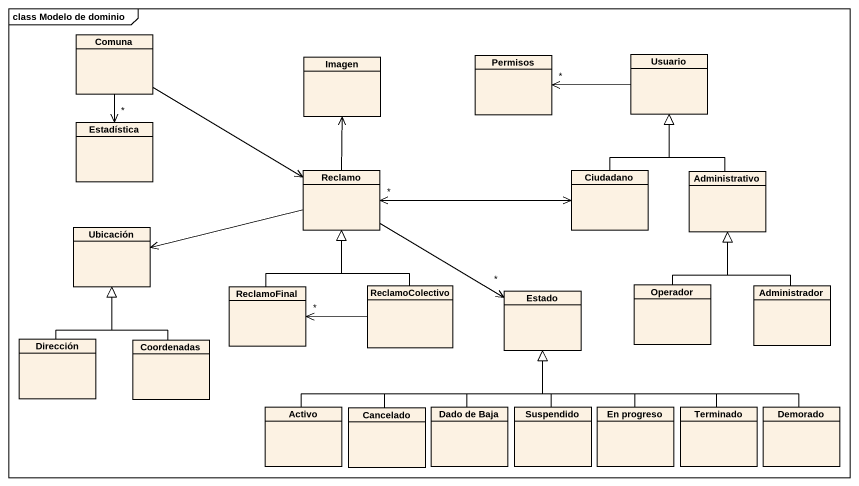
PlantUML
@startuml
mainframe class Modelo de dominio
hide circle
hide empty members
class Comuna
class Imagen
class Permisos
class Usuario
class Estadística
class Reclamo
class Ciudadano
class Administrativo
class Ubicación
class ReclamoFinal
class ReclamoColectivo
class Estado
class Operador
class Administrador
class Dirección
class Coordenadas
class Activo
class Cancelado
class "Dado de Baja" as Dado_de_Baja
class Suspendido
class "En progreso" as En_progreso
class Terminado
class Demorado
Comuna --> "*" Estadística
Comuna -right-> Reclamo
Usuario -left-> "*" Permisos
Reclamo -up-> Imagen
Reclamo -left-> Ubicación
Reclamo -right-> "*" Estado
Ciudadano -up-|> Usuario
Ciudadano <-left-> "*" Reclamo
Administrativo -up-|> Usuario
ReclamoFinal -up-|> Reclamo
ReclamoColectivo -up-|> Reclamo
ReclamoColectivo -left-> "*" ReclamoFinal
Operador -up-|> Administrativo
Administrador -up-|> Administrativo
Dirección -up-|> Ubicación
Coordenadas -up-|> Ubicación
Activo -right-|> Estado
Cancelado -up-|> Estado
Dado_de_Baja -up-|> Estado
Suspendido -up-|> Estado
En_progreso -up-|> Estado
Terminado -up-|> Estado
Demorado -left-|> Estado
@enduml
